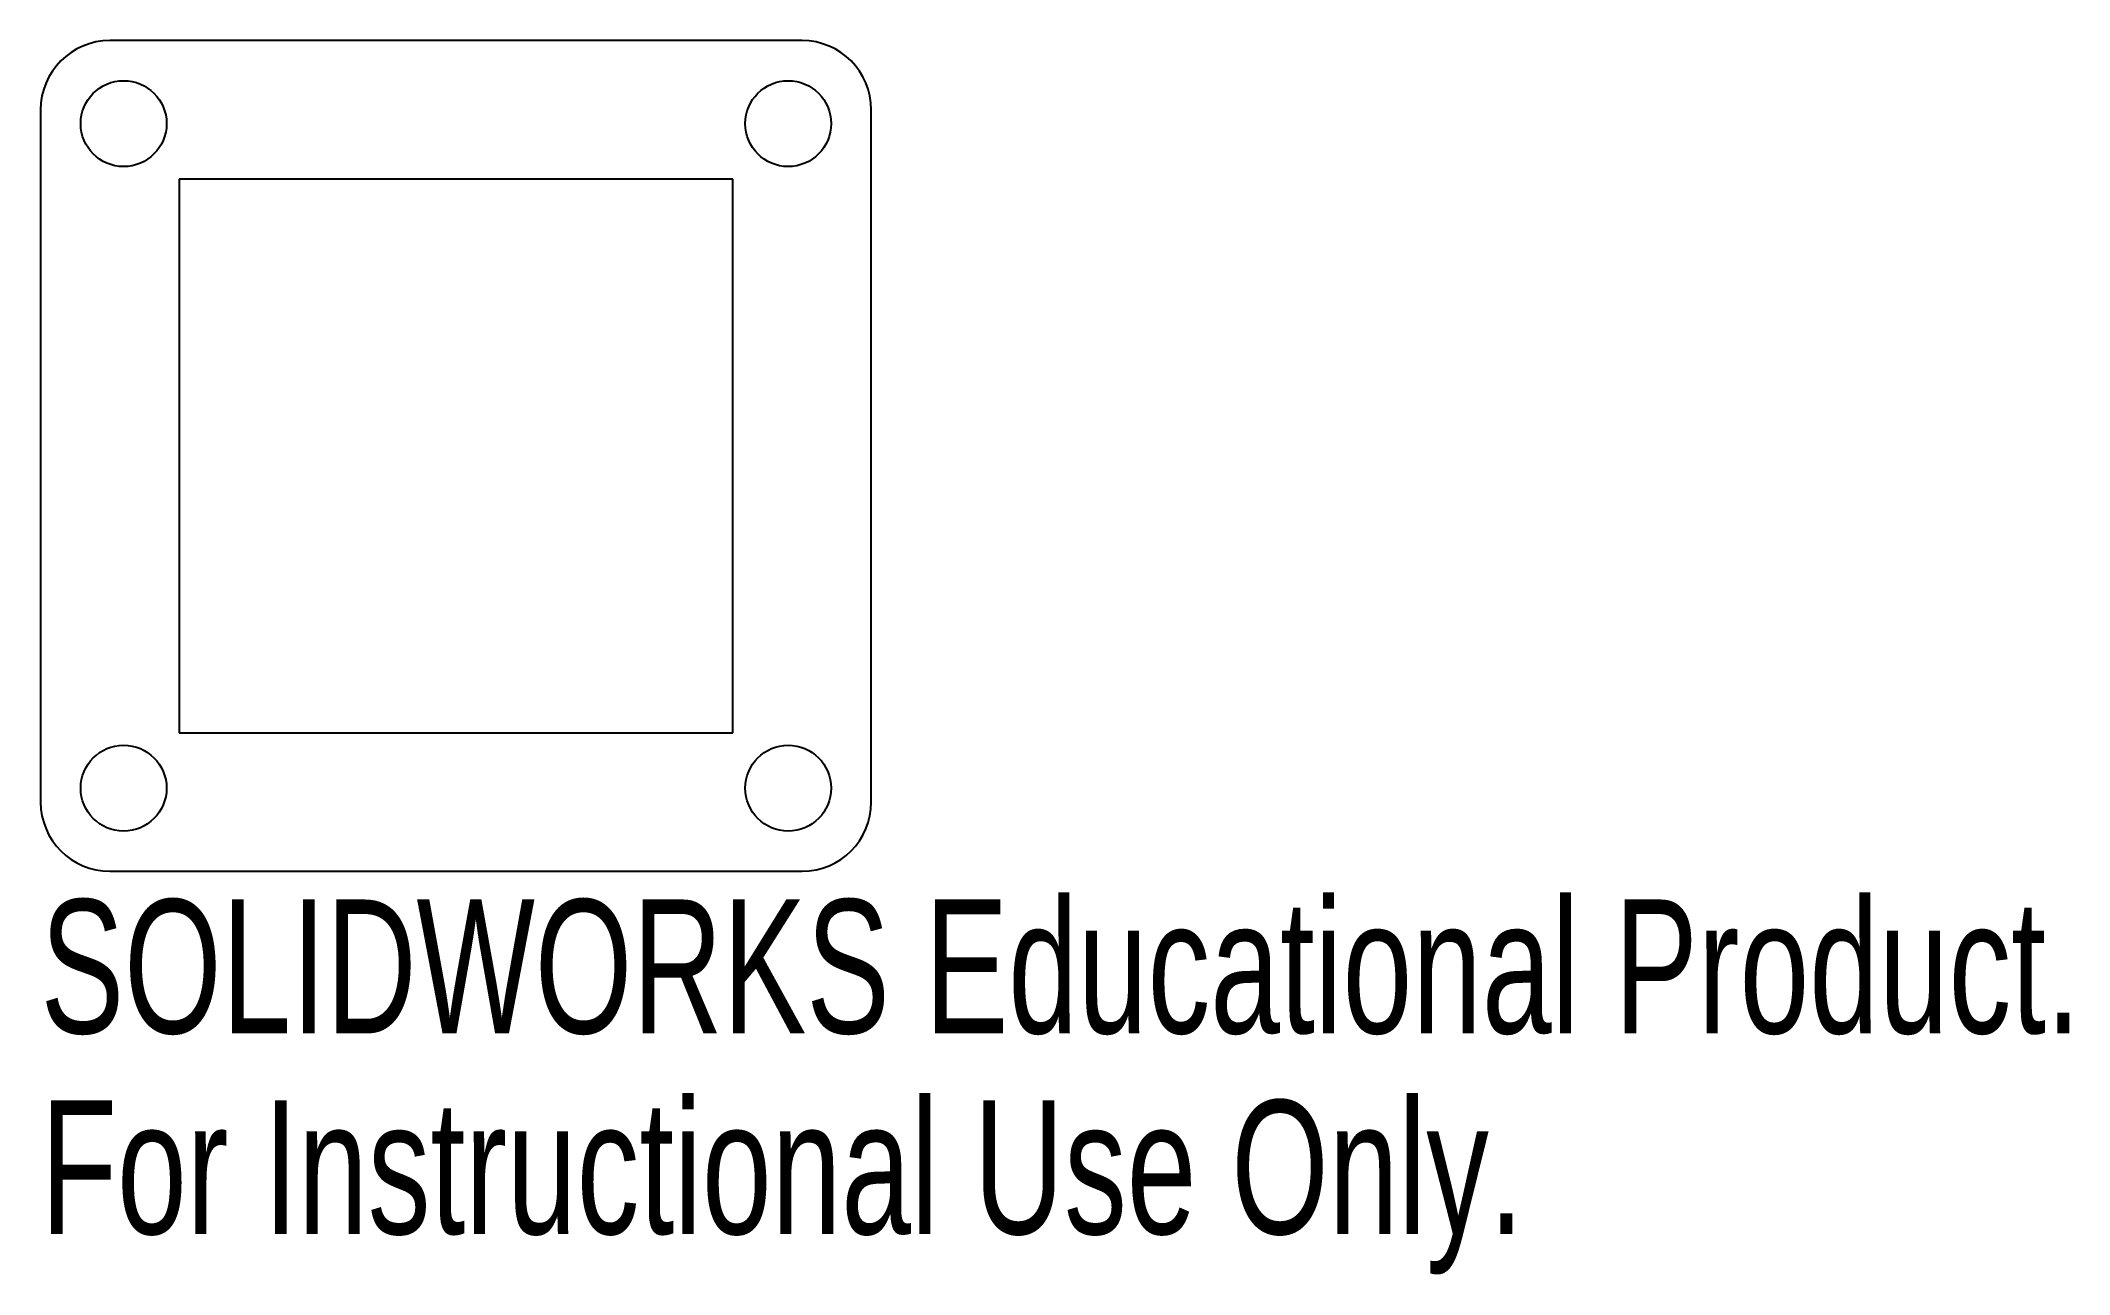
# Model space of a CAD drawing. Header units: millimetres. Extents: x -15 to 58.3, y -29.6 to 15.
import ezdxf

# ---------------------------------------------------------------- set-up
doc = ezdxf.new("R2010")
doc.units = ezdxf.units.MM
doc.styles.add('SLDTEXTSTYLE0', font='TXT', dxfattribs={"width": 0.7})

msp = doc.modelspace()

# ---------------------------------------------------------------- linework, layer by layer
at = {"color": 7, "linetype": 'Continuous', "lineweight": 25}
for p, q in [((12.5, 15), (-12.5, 15)), ((-15, 12.5), (-15, -12.5)), ((15, -12.5), (15, 12.5)), ((10, 10), (-10, 10)), ((-10, 10), (-10, -10)), ((10, -10), (10, 10)), ((-10, -10), (10, -10)), ((-12.5, -15), (12.5, -15))]:
    msp.add_line(p, q, dxfattribs=at)
for centre in [(-12, 12), (12, 12), (-12, -12), (12, -12)]:
    msp.add_circle(centre, 1.55, dxfattribs=at)
for centre, start, end in [((-12.5, 12.5), 90, 180), ((12.5, 12.5), 0, 90), ((-12.5, -12.5), 180, 270), ((12.5, -12.5), 270, 0)]:
    msp.add_arc(centre, 2.5, start, end, dxfattribs=at)

# ---------------------------------------------------------------- texts
at = {"color": 7, "linetype": 'Continuous', "char_height": 4.83362, "attachment_point": 1, "style": 'SLDTEXTSTYLE0'}
for s, insert in [('SOLIDWORKS Educational Product.', (-15, -16.02)), ('For Instructional Use Only.', (-15, -23.27))]:
    msp.add_mtext(s, dxfattribs=dict(at, insert=insert))

doc.saveas('drawing.dxf')
